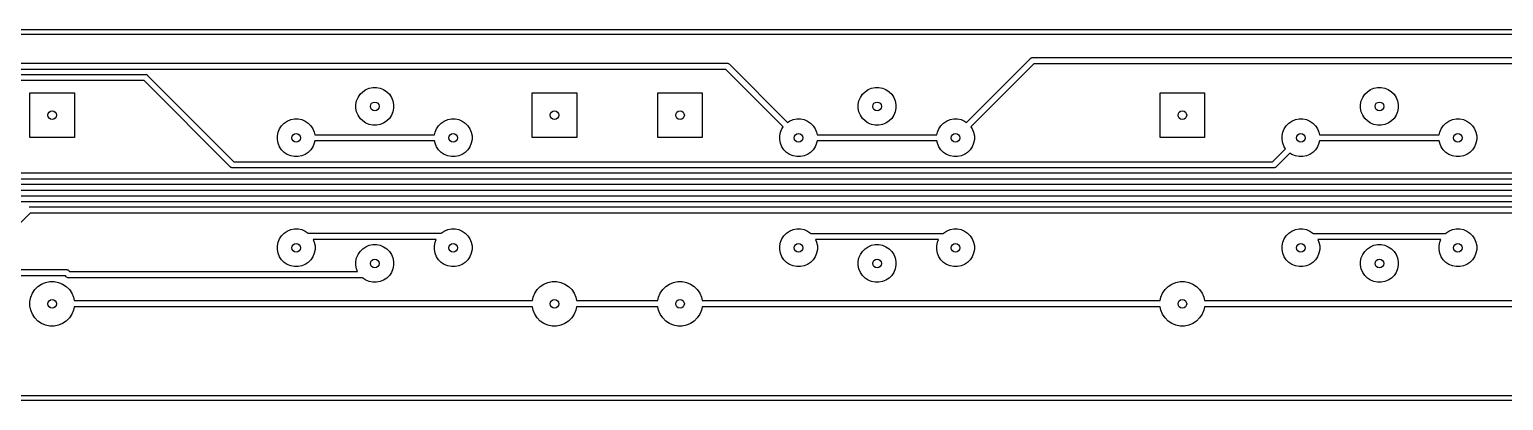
# Model space of a CAD drawing. Extents: x 17 to 176, y -177 to -9.
# Drawn here: x 62.1 to 121.7, y -176.6 to -161.6 of the extents above; entities that cross this region are included whole.
import ezdxf

# ---------------------------------------------------------------- set-up
doc = ezdxf.new("R2010")
doc.units = 0
doc.layers.add('BLACK', color=7, linetype='CONTINUOUS')

msp = doc.modelspace()

# ---------------------------------------------------------------- linework, layer by layer
at = {"layer": 'BLACK', "linetype": 'CONTINUOUS'}
for p, q in [((142.187, -161.834), (50.5992, -161.834)), ((50.6066, -161.635), (142.182, -161.635)), ((102.602, -162.782), (102.626, -162.775)), ((102.626, -162.775), (102.644, -162.773)), ((102.644, -162.773), (102.65, -162.772)), ((102.644, -162.773), (102.644, -162.773)), ((102.65, -162.772), (102.656, -162.773)), ((102.656, -162.773), (149.482, -162.773)), ((90.2472, -163.248), (44.0173, -163.248)), ((44.063, -162.998), (90.2929, -162.998)), ((92.5668, -165.568), (90.2472, -163.248)), ((90.2929, -162.998), (90.299, -162.997)), ((90.299, -162.997), (90.3051, -162.998)), ((90.3051, -162.998), (90.3051, -162.998)), ((90.3051, -162.998), (90.3235, -163)), ((90.3235, -163), (90.3471, -163.007)), ((90.3471, -163.007), (90.3688, -163.019)), ((90.3688, -163.019), (90.3878, -163.034)), ((90.3878, -163.034), (90.3917, -163.039)), ((90.3917, -163.039), (92.7436, -165.391)), ((99.9804, -165.391), (102.558, -162.814)), ((102.702, -163.023), (100.157, -165.568)), ((102.558, -162.814), (102.561, -162.809)), ((102.561, -162.809), (102.566, -162.805)), ((102.566, -162.805), (102.581, -162.793)), ((102.566, -162.805), (102.566, -162.805)), ((102.581, -162.793), (102.602, -162.782)), ((149.527, -163.023), (102.702, -163.023)), ((66.7108, -163.698), (43.8276, -163.698)), ((43.8733, -163.448), (66.7565, -163.448)), ((70.1995, -167.187), (66.7108, -163.698)), ((66.7565, -163.448), (66.7626, -163.448)), ((66.7626, -163.448), (66.7687, -163.448)), ((66.7687, -163.448), (66.7687, -163.448)), ((66.7687, -163.448), (66.7871, -163.45)), ((66.7871, -163.45), (66.8107, -163.457)), ((66.8107, -163.457), (66.8324, -163.469)), ((66.8324, -163.469), (66.8514, -163.485)), ((66.8514, -163.485), (66.8553, -163.489)), ((66.8553, -163.489), (70.344, -166.978)), ((62.092, -166), (62.092, -164.2)), ((62.092, -164.2), (63.892, -164.2)), ((63.892, -164.2), (63.892, -166)), ((75.28, -164.666), (75.3093, -164.519)), ((75.3093, -164.519), (75.3667, -164.38)), ((75.3667, -164.38), (75.4501, -164.255)), ((75.4501, -164.255), (75.5563, -164.149)), ((75.5563, -164.149), (75.6811, -164.066)), ((75.6811, -164.066), (75.8197, -164.008)), ((75.8197, -164.008), (75.9669, -163.979)), ((75.9669, -163.979), (76.117, -163.979)), ((76.117, -163.979), (76.2643, -164.008)), ((76.2643, -164.008), (76.4029, -164.066)), ((76.4029, -164.066), (76.5277, -164.149)), ((76.5277, -164.149), (76.6339, -164.255)), ((76.6339, -164.255), (76.7173, -164.38)), ((76.7173, -164.38), (76.7747, -164.519)), ((76.7747, -164.519), (76.804, -164.666)), ((82.412, -166), (82.412, -164.2)), ((82.412, -164.2), (84.212, -164.2)), ((84.212, -164.2), (84.212, -166)), ((87.492, -166), (87.492, -164.2)), ((87.492, -164.2), (89.292, -164.2)), ((89.292, -164.2), (89.292, -166)), ((95.6, -164.666), (95.6293, -164.519)), ((95.6293, -164.519), (95.6867, -164.38)), ((95.6867, -164.38), (95.7701, -164.255)), ((95.7701, -164.255), (95.8763, -164.149)), ((95.8763, -164.149), (96.0011, -164.066)), ((96.0011, -164.066), (96.1397, -164.008)), ((96.1397, -164.008), (96.2869, -163.979)), ((96.2869, -163.979), (96.437, -163.979)), ((96.437, -163.979), (96.5843, -164.008)), ((96.5843, -164.008), (96.7229, -164.066)), ((96.7229, -164.066), (96.8477, -164.149)), ((96.8477, -164.149), (96.9539, -164.255)), ((96.9539, -164.255), (97.0373, -164.38)), ((97.0373, -164.38), (97.0947, -164.519)), ((97.0947, -164.519), (97.124, -164.666)), ((107.812, -166), (107.812, -164.2)), ((107.812, -164.2), (109.612, -164.2)), ((109.612, -164.2), (109.612, -166)), ((115.92, -164.666), (115.949, -164.519)), ((115.949, -164.519), (116.007, -164.38)), ((116.007, -164.38), (116.09, -164.255)), ((116.09, -164.255), (116.196, -164.149)), ((116.196, -164.149), (116.321, -164.066)), ((116.321, -164.066), (116.46, -164.008)), ((116.46, -164.008), (116.607, -163.979)), ((116.607, -163.979), (116.757, -163.979)), ((116.757, -163.979), (116.904, -164.008)), ((116.904, -164.008), (117.043, -164.066)), ((117.043, -164.066), (117.168, -164.149)), ((117.168, -164.149), (117.274, -164.255)), ((117.274, -164.255), (117.357, -164.38)), ((117.357, -164.38), (117.415, -164.519)), ((117.415, -164.519), (117.444, -164.666)), ((75.28, -164.816), (75.28, -164.666)), ((75.3093, -164.963), (75.28, -164.816)), ((75.3667, -165.102), (75.3093, -164.963)), ((75.4501, -165.227), (75.3667, -165.102)), ((76.7173, -165.102), (76.6339, -165.227)), ((76.7747, -164.963), (76.7173, -165.102)), ((76.804, -164.816), (76.7747, -164.963)), ((76.804, -164.666), (76.804, -164.816)), ((95.6, -164.816), (95.6, -164.666)), ((95.6293, -164.963), (95.6, -164.816)), ((95.6867, -165.102), (95.6293, -164.963)), ((95.7701, -165.227), (95.6867, -165.102)), ((97.0373, -165.102), (96.9539, -165.227)), ((97.0947, -164.963), (97.0373, -165.102)), ((97.124, -164.816), (97.0947, -164.963)), ((97.124, -164.666), (97.124, -164.816)), ((115.92, -164.816), (115.92, -164.666)), ((115.949, -164.963), (115.92, -164.816)), ((116.007, -165.102), (115.949, -164.963)), ((116.09, -165.227), (116.007, -165.102)), ((117.357, -165.102), (117.274, -165.227)), ((117.415, -164.963), (117.357, -165.102)), ((117.444, -164.816), (117.415, -164.963)), ((117.444, -164.666), (117.444, -164.816)), ((72.1343, -165.789), (72.1917, -165.65)), ((72.1917, -165.65), (72.2751, -165.525)), ((72.2751, -165.525), (72.3813, -165.419)), ((72.3813, -165.419), (72.5061, -165.336)), ((72.5061, -165.336), (72.6447, -165.278)), ((72.6447, -165.278), (72.7919, -165.249)), ((72.7919, -165.249), (72.942, -165.249)), ((72.942, -165.249), (73.0893, -165.278)), ((73.0893, -165.278), (73.2279, -165.336)), ((73.2279, -165.336), (73.3527, -165.419)), ((73.3527, -165.419), (73.4589, -165.525)), ((73.4589, -165.525), (73.5423, -165.65)), ((73.5423, -165.65), (73.5997, -165.789)), ((75.5563, -165.333), (75.4501, -165.227)), ((75.6811, -165.416), (75.5563, -165.333)), ((75.8197, -165.474), (75.6811, -165.416)), ((75.9669, -165.503), (75.8197, -165.474)), ((76.117, -165.503), (75.9669, -165.503)), ((76.2643, -165.474), (76.117, -165.503)), ((76.4029, -165.416), (76.2643, -165.474)), ((76.5277, -165.333), (76.4029, -165.416)), ((76.6339, -165.227), (76.5277, -165.333)), ((78.4843, -165.789), (78.5417, -165.65)), ((78.5417, -165.65), (78.6251, -165.525)), ((78.6251, -165.525), (78.7313, -165.419)), ((78.7313, -165.419), (78.8561, -165.336)), ((78.8561, -165.336), (78.9947, -165.278)), ((78.9947, -165.278), (79.1419, -165.249)), ((79.1419, -165.249), (79.2921, -165.249)), ((79.2921, -165.249), (79.4393, -165.278)), ((79.4393, -165.278), (79.5779, -165.336)), ((79.5779, -165.336), (79.7027, -165.419)), ((79.7027, -165.419), (79.8089, -165.525)), ((79.8089, -165.525), (79.8923, -165.65)), ((79.8923, -165.65), (79.9497, -165.789)), ((92.4543, -165.789), (92.5117, -165.65)), ((92.5117, -165.65), (92.5668, -165.568)), ((92.7436, -165.391), (92.8261, -165.336)), ((92.8261, -165.336), (92.9647, -165.278)), ((92.9647, -165.278), (93.1119, -165.249)), ((93.1119, -165.249), (93.2621, -165.249)), ((93.2621, -165.249), (93.4093, -165.278)), ((93.4093, -165.278), (93.5479, -165.336)), ((93.5479, -165.336), (93.6727, -165.419)), ((93.6727, -165.419), (93.7789, -165.525)), ((93.7789, -165.525), (93.8623, -165.65)), ((93.8623, -165.65), (93.9197, -165.789)), ((95.8763, -165.333), (95.7701, -165.227)), ((96.0011, -165.416), (95.8763, -165.333)), ((96.1397, -165.474), (96.0011, -165.416)), ((96.2869, -165.503), (96.1397, -165.474)), ((96.437, -165.503), (96.2869, -165.503)), ((96.5843, -165.474), (96.437, -165.503)), ((96.7229, -165.416), (96.5843, -165.474)), ((96.8477, -165.333), (96.7229, -165.416)), ((96.9539, -165.227), (96.8477, -165.333)), ((98.8043, -165.789), (98.8617, -165.65)), ((98.8617, -165.65), (98.9451, -165.525)), ((98.9451, -165.525), (99.0513, -165.419)), ((99.0513, -165.419), (99.1761, -165.336)), ((99.1761, -165.336), (99.3147, -165.278)), ((99.3147, -165.278), (99.462, -165.249)), ((99.462, -165.249), (99.612, -165.249)), ((99.612, -165.249), (99.7593, -165.278)), ((99.7593, -165.278), (99.8979, -165.336)), ((99.8979, -165.336), (99.9804, -165.391)), ((100.157, -165.568), (100.212, -165.65)), ((100.212, -165.65), (100.27, -165.789)), ((112.774, -165.789), (112.832, -165.65)), ((112.832, -165.65), (112.915, -165.525)), ((112.915, -165.525), (113.021, -165.419)), ((113.021, -165.419), (113.146, -165.336)), ((113.146, -165.336), (113.285, -165.278)), ((113.285, -165.278), (113.432, -165.249)), ((113.432, -165.249), (113.582, -165.249)), ((113.582, -165.249), (113.729, -165.278)), ((113.729, -165.278), (113.868, -165.336)), ((113.868, -165.336), (113.993, -165.419)), ((113.993, -165.419), (114.099, -165.525)), ((114.099, -165.525), (114.182, -165.65)), ((114.182, -165.65), (114.24, -165.789)), ((116.196, -165.333), (116.09, -165.227)), ((116.321, -165.416), (116.196, -165.333)), ((116.46, -165.474), (116.321, -165.416)), ((116.607, -165.503), (116.46, -165.474)), ((116.757, -165.503), (116.607, -165.503)), ((116.904, -165.474), (116.757, -165.503)), ((117.043, -165.416), (116.904, -165.474)), ((117.168, -165.333), (117.043, -165.416)), ((117.274, -165.227), (117.168, -165.333)), ((119.124, -165.789), (119.182, -165.65)), ((119.182, -165.65), (119.265, -165.525)), ((119.265, -165.525), (119.371, -165.419)), ((119.371, -165.419), (119.496, -165.336)), ((119.496, -165.336), (119.635, -165.278)), ((119.635, -165.278), (119.782, -165.249)), ((119.782, -165.249), (119.932, -165.249)), ((119.932, -165.249), (120.079, -165.278)), ((120.079, -165.278), (120.218, -165.336)), ((120.218, -165.336), (120.343, -165.419)), ((120.343, -165.419), (120.449, -165.525)), ((120.449, -165.525), (120.532, -165.65)), ((120.532, -165.65), (120.59, -165.789)), ((63.892, -166), (62.092, -166)), ((72.105, -165.936), (72.1343, -165.789)), ((72.105, -166.086), (72.105, -165.936)), ((72.1343, -166.233), (72.105, -166.086)), ((72.1917, -166.372), (72.1343, -166.233)), ((73.5997, -166.233), (73.5423, -166.372)), ((73.5997, -165.789), (73.6191, -165.886)), ((73.6191, -166.136), (73.5997, -166.233)), ((73.6191, -165.886), (78.4649, -165.886)), ((78.4649, -166.136), (73.6191, -166.136)), ((78.4649, -165.886), (78.4843, -165.789)), ((78.4843, -166.233), (78.4649, -166.136)), ((78.5417, -166.372), (78.4843, -166.233)), ((79.9497, -166.233), (79.8923, -166.372)), ((79.9497, -165.789), (79.979, -165.936)), ((79.979, -166.086), (79.9497, -166.233)), ((79.979, -165.936), (79.979, -166.086)), ((84.212, -166), (82.412, -166)), ((89.292, -166), (87.492, -166)), ((92.425, -165.936), (92.4543, -165.789)), ((92.425, -166.086), (92.425, -165.936)), ((92.4543, -166.233), (92.425, -166.086)), ((92.5117, -166.372), (92.4543, -166.233)), ((93.9197, -166.233), (93.8623, -166.372)), ((93.9197, -165.789), (93.9391, -165.886)), ((93.9391, -166.136), (93.9197, -166.233)), ((93.9391, -165.886), (98.7849, -165.886)), ((98.7849, -166.136), (93.9391, -166.136)), ((98.7849, -165.886), (98.8043, -165.789)), ((98.8043, -166.233), (98.7849, -166.136)), ((98.8617, -166.372), (98.8043, -166.233)), ((100.27, -166.233), (100.212, -166.372)), ((100.27, -165.789), (100.299, -165.936)), ((100.299, -166.086), (100.27, -166.233)), ((100.299, -165.936), (100.299, -166.086)), ((109.612, -166), (107.812, -166)), ((112.745, -165.936), (112.774, -165.789)), ((112.745, -166.086), (112.745, -165.936)), ((112.774, -166.233), (112.745, -166.086)), ((112.832, -166.372), (112.774, -166.233)), ((114.24, -166.233), (114.182, -166.372)), ((114.24, -165.789), (114.259, -165.886)), ((114.259, -166.136), (114.24, -166.233)), ((114.259, -165.886), (119.105, -165.886)), ((119.105, -166.136), (114.259, -166.136)), ((119.105, -165.886), (119.124, -165.789)), ((119.124, -166.233), (119.105, -166.136)), ((119.182, -166.372), (119.124, -166.233)), ((120.59, -166.233), (120.532, -166.372)), ((120.59, -165.789), (120.619, -165.936)), ((120.619, -166.086), (120.59, -166.233)), ((120.619, -165.936), (120.619, -166.086)), ((72.2751, -166.497), (72.1917, -166.372)), ((72.3813, -166.603), (72.2751, -166.497)), ((72.5061, -166.686), (72.3813, -166.603)), ((72.6447, -166.744), (72.5061, -166.686)), ((72.7919, -166.773), (72.6447, -166.744)), ((72.942, -166.773), (72.7919, -166.773)), ((73.0893, -166.744), (72.942, -166.773)), ((73.2279, -166.686), (73.0893, -166.744)), ((73.3527, -166.603), (73.2279, -166.686)), ((73.4589, -166.497), (73.3527, -166.603)), ((73.5423, -166.372), (73.4589, -166.497)), ((78.6251, -166.497), (78.5417, -166.372)), ((78.7313, -166.603), (78.6251, -166.497)), ((78.8561, -166.686), (78.7313, -166.603)), ((78.9947, -166.744), (78.8561, -166.686)), ((79.1419, -166.773), (78.9947, -166.744)), ((79.2921, -166.773), (79.1419, -166.773)), ((79.4393, -166.744), (79.2921, -166.773)), ((79.5779, -166.686), (79.4393, -166.744)), ((79.7027, -166.603), (79.5779, -166.686)), ((79.8089, -166.497), (79.7027, -166.603)), ((79.8923, -166.372), (79.8089, -166.497)), ((92.5951, -166.497), (92.5117, -166.372)), ((92.7013, -166.603), (92.5951, -166.497)), ((92.8261, -166.686), (92.7013, -166.603)), ((92.9647, -166.744), (92.8261, -166.686)), ((93.1119, -166.773), (92.9647, -166.744)), ((93.2621, -166.773), (93.1119, -166.773)), ((93.4093, -166.744), (93.2621, -166.773)), ((93.5479, -166.686), (93.4093, -166.744)), ((93.6727, -166.603), (93.5479, -166.686)), ((93.7789, -166.497), (93.6727, -166.603)), ((93.8623, -166.372), (93.7789, -166.497)), ((98.9451, -166.497), (98.8617, -166.372)), ((99.0513, -166.603), (98.9451, -166.497)), ((99.1761, -166.686), (99.0513, -166.603)), ((99.3147, -166.744), (99.1761, -166.686)), ((99.462, -166.773), (99.3147, -166.744)), ((99.612, -166.773), (99.462, -166.773)), ((99.7593, -166.744), (99.612, -166.773)), ((99.8979, -166.686), (99.7593, -166.744)), ((100.023, -166.603), (99.8979, -166.686)), ((100.129, -166.497), (100.023, -166.603)), ((100.212, -166.372), (100.129, -166.497)), ((112.363, -166.978), (112.887, -166.454)), ((113.064, -166.631), (112.508, -167.187)), ((112.887, -166.454), (112.832, -166.372)), ((113.146, -166.686), (113.064, -166.631)), ((113.285, -166.744), (113.146, -166.686)), ((113.432, -166.773), (113.285, -166.744)), ((113.582, -166.773), (113.432, -166.773)), ((113.729, -166.744), (113.582, -166.773)), ((113.868, -166.686), (113.729, -166.744)), ((113.993, -166.603), (113.868, -166.686)), ((114.099, -166.497), (113.993, -166.603)), ((114.182, -166.372), (114.099, -166.497)), ((119.265, -166.497), (119.182, -166.372)), ((119.371, -166.603), (119.265, -166.497)), ((119.496, -166.686), (119.371, -166.603)), ((119.635, -166.744), (119.496, -166.686)), ((119.782, -166.773), (119.635, -166.744)), ((119.932, -166.773), (119.782, -166.773)), ((120.079, -166.744), (119.932, -166.773)), ((120.218, -166.686), (120.079, -166.744)), ((120.343, -166.603), (120.218, -166.686)), ((120.449, -166.497), (120.343, -166.603)), ((120.532, -166.372), (120.449, -166.497)), ((60.4912, -167.428), (122.823, -167.428)), ((70.2034, -167.192), (70.1995, -167.187)), ((70.2081, -167.196), (70.2034, -167.192)), ((70.2224, -167.207), (70.2081, -167.196)), ((70.2081, -167.196), (70.2081, -167.196)), ((70.2441, -167.219), (70.2224, -167.207)), ((70.2677, -167.226), (70.2441, -167.219)), ((70.2861, -167.228), (70.2677, -167.226)), ((70.2922, -167.229), (70.2861, -167.228)), ((70.2861, -167.228), (70.2861, -167.228)), ((70.2983, -167.228), (70.2922, -167.229)), ((112.409, -167.228), (70.2983, -167.228)), ((70.344, -166.978), (112.363, -166.978)), ((112.415, -167.229), (112.409, -167.228)), ((112.421, -167.228), (112.415, -167.229)), ((112.44, -167.226), (112.421, -167.228)), ((112.421, -167.228), (112.421, -167.228)), ((112.463, -167.219), (112.44, -167.226)), ((112.485, -167.207), (112.463, -167.219)), ((112.504, -167.192), (112.485, -167.207)), ((112.508, -167.187), (112.504, -167.192)), ((131.819, -168.138), (51.7626, -168.138)), ((51.8083, -167.888), (131.773, -167.888)), ((122.869, -167.678), (60.4455, -167.678)), ((148.025, -168.606), (47.7649, -168.606)), ((47.8106, -168.356), (147.979, -168.356)), ((62.1082, -169.056), (58.3989, -172.766)), ((62.0625, -168.806), (151.452, -168.806)), ((151.497, -169.056), (62.1082, -169.056)), ((72.2751, -169.97), (72.3813, -169.864)), ((72.3813, -169.864), (72.5061, -169.781)), ((72.5061, -169.781), (72.6447, -169.723)), ((72.6447, -169.723), (72.7919, -169.694)), ((72.7919, -169.694), (72.942, -169.694)), ((72.942, -169.694), (73.0893, -169.723)), ((73.0893, -169.723), (73.2279, -169.781)), ((73.2279, -169.781), (73.3527, -169.864)), ((73.3527, -169.864), (73.3583, -169.87)), ((73.3583, -169.87), (78.7257, -169.87)), ((78.7257, -169.87), (78.7313, -169.864)), ((78.7313, -169.864), (78.8561, -169.781)), ((78.8561, -169.781), (78.9947, -169.723)), ((78.9947, -169.723), (79.1419, -169.694)), ((79.1419, -169.694), (79.2921, -169.694)), ((79.2921, -169.694), (79.4393, -169.723)), ((79.4393, -169.723), (79.5779, -169.781)), ((79.5779, -169.781), (79.7027, -169.864)), ((79.7027, -169.864), (79.8089, -169.97)), ((92.5951, -169.97), (92.7013, -169.864)), ((92.7013, -169.864), (92.8261, -169.781)), ((92.8261, -169.781), (92.9647, -169.723)), ((92.9647, -169.723), (93.1119, -169.694)), ((93.1119, -169.694), (93.2621, -169.694)), ((93.2621, -169.694), (93.4093, -169.723)), ((93.4093, -169.723), (93.5479, -169.781)), ((93.5479, -169.781), (93.6727, -169.864)), ((93.6727, -169.864), (93.6822, -169.874)), ((93.6822, -169.874), (99.0418, -169.874)), ((99.0418, -169.874), (99.0513, -169.864)), ((99.0513, -169.864), (99.1761, -169.781)), ((99.1761, -169.781), (99.3147, -169.723)), ((99.3147, -169.723), (99.462, -169.694)), ((99.462, -169.694), (99.612, -169.694)), ((99.612, -169.694), (99.7593, -169.723)), ((99.7593, -169.723), (99.8979, -169.781)), ((99.8979, -169.781), (100.023, -169.864)), ((100.023, -169.864), (100.129, -169.97)), ((112.915, -169.97), (113.021, -169.864)), ((113.021, -169.864), (113.146, -169.781)), ((113.146, -169.781), (113.285, -169.723)), ((113.285, -169.723), (113.432, -169.694)), ((113.432, -169.694), (113.582, -169.694)), ((113.582, -169.694), (113.729, -169.723)), ((113.729, -169.723), (113.868, -169.781)), ((113.868, -169.781), (113.993, -169.864)), ((113.993, -169.864), (114.002, -169.874)), ((114.002, -169.874), (119.362, -169.874)), ((119.362, -169.874), (119.371, -169.864)), ((119.371, -169.864), (119.496, -169.781)), ((119.496, -169.781), (119.635, -169.723)), ((119.635, -169.723), (119.782, -169.694)), ((119.782, -169.694), (119.932, -169.694)), ((119.932, -169.694), (120.079, -169.723)), ((120.079, -169.723), (120.218, -169.781)), ((120.218, -169.781), (120.343, -169.864)), ((120.343, -169.864), (120.449, -169.97)), ((72.105, -170.381), (72.1343, -170.234)), ((72.105, -170.531), (72.105, -170.381)), ((72.1343, -170.678), (72.105, -170.531)), ((72.1343, -170.234), (72.1917, -170.095)), ((72.1917, -170.095), (72.2751, -169.97)), ((78.5315, -170.12), (73.5525, -170.12)), ((73.5525, -170.12), (73.5997, -170.234)), ((73.5997, -170.234), (73.629, -170.381)), ((73.629, -170.531), (73.5997, -170.678)), ((73.629, -170.381), (73.629, -170.531)), ((75.4501, -170.605), (75.5563, -170.499)), ((75.5563, -170.499), (75.6811, -170.416)), ((75.6811, -170.416), (75.8197, -170.358)), ((75.8197, -170.358), (75.9669, -170.329)), ((75.9669, -170.329), (76.117, -170.329)), ((76.117, -170.329), (76.2643, -170.358)), ((76.2643, -170.358), (76.4029, -170.416)), ((76.4029, -170.416), (76.5277, -170.499)), ((76.5277, -170.499), (76.6339, -170.605)), ((78.455, -170.381), (78.4843, -170.234)), ((78.455, -170.531), (78.455, -170.381)), ((78.4843, -170.678), (78.455, -170.531)), ((78.4843, -170.234), (78.5315, -170.12)), ((79.8089, -169.97), (79.8923, -170.095)), ((79.8923, -170.095), (79.9497, -170.234)), ((79.9497, -170.234), (79.979, -170.381)), ((79.979, -170.531), (79.9497, -170.678)), ((79.979, -170.381), (79.979, -170.531)), ((92.425, -170.381), (92.4543, -170.234)), ((92.425, -170.531), (92.425, -170.381)), ((92.4543, -170.678), (92.425, -170.531)), ((92.4543, -170.234), (92.5117, -170.095)), ((92.5117, -170.095), (92.5951, -169.97)), ((98.8499, -170.124), (93.8741, -170.124)), ((93.8741, -170.124), (93.9197, -170.234)), ((93.9197, -170.234), (93.949, -170.381)), ((93.949, -170.531), (93.9197, -170.678)), ((93.949, -170.381), (93.949, -170.531)), ((95.7701, -170.605), (95.8763, -170.499)), ((95.8763, -170.499), (96.0011, -170.416)), ((96.0011, -170.416), (96.1397, -170.358)), ((96.1397, -170.358), (96.2869, -170.329)), ((96.2869, -170.329), (96.437, -170.329)), ((96.437, -170.329), (96.5843, -170.358)), ((96.5843, -170.358), (96.7229, -170.416)), ((96.7229, -170.416), (96.8477, -170.499)), ((96.8477, -170.499), (96.9539, -170.605)), ((98.775, -170.381), (98.8043, -170.234)), ((98.775, -170.531), (98.775, -170.381)), ((98.8043, -170.678), (98.775, -170.531)), ((98.8043, -170.234), (98.8499, -170.124)), ((100.129, -169.97), (100.212, -170.095)), ((100.212, -170.095), (100.27, -170.234)), ((100.27, -170.234), (100.299, -170.381)), ((100.299, -170.531), (100.27, -170.678)), ((100.299, -170.381), (100.299, -170.531)), ((112.745, -170.381), (112.774, -170.234)), ((112.745, -170.531), (112.745, -170.381)), ((112.774, -170.678), (112.745, -170.531)), ((112.774, -170.234), (112.832, -170.095)), ((112.832, -170.095), (112.915, -169.97)), ((119.17, -170.124), (114.194, -170.124)), ((114.194, -170.124), (114.24, -170.234)), ((114.24, -170.234), (114.269, -170.381)), ((114.269, -170.531), (114.24, -170.678)), ((114.269, -170.381), (114.269, -170.531)), ((116.09, -170.605), (116.196, -170.499)), ((116.196, -170.499), (116.321, -170.416)), ((116.321, -170.416), (116.46, -170.358)), ((116.46, -170.358), (116.607, -170.329)), ((116.607, -170.329), (116.757, -170.329)), ((116.757, -170.329), (116.904, -170.358)), ((116.904, -170.358), (117.043, -170.416)), ((117.043, -170.416), (117.168, -170.499)), ((117.168, -170.499), (117.274, -170.605)), ((119.095, -170.381), (119.124, -170.234)), ((119.095, -170.531), (119.095, -170.381)), ((119.124, -170.678), (119.095, -170.531)), ((119.124, -170.234), (119.17, -170.124)), ((120.449, -169.97), (120.532, -170.095)), ((120.532, -170.095), (120.59, -170.234)), ((120.59, -170.234), (120.619, -170.381)), ((120.619, -170.531), (120.59, -170.678)), ((120.619, -170.381), (120.619, -170.531)), ((72.1917, -170.817), (72.1343, -170.678)), ((72.2751, -170.942), (72.1917, -170.817)), ((72.3813, -171.048), (72.2751, -170.942)), ((72.5061, -171.131), (72.3813, -171.048)), ((73.3527, -171.048), (73.2279, -171.131)), ((73.4589, -170.942), (73.3527, -171.048)), ((73.5423, -170.817), (73.4589, -170.942)), ((73.5997, -170.678), (73.5423, -170.817)), ((75.28, -171.016), (75.3093, -170.869)), ((75.28, -171.166), (75.28, -171.016)), ((75.3093, -170.869), (75.3667, -170.73)), ((75.3667, -170.73), (75.4501, -170.605)), ((76.6339, -170.605), (76.7173, -170.73)), ((76.7173, -170.73), (76.7747, -170.869)), ((76.7747, -170.869), (76.804, -171.016)), ((76.804, -171.016), (76.804, -171.166)), ((78.5417, -170.817), (78.4843, -170.678)), ((78.6251, -170.942), (78.5417, -170.817)), ((78.7313, -171.048), (78.6251, -170.942)), ((78.8561, -171.131), (78.7313, -171.048)), ((79.7027, -171.048), (79.5779, -171.131)), ((79.8089, -170.942), (79.7027, -171.048)), ((79.8923, -170.817), (79.8089, -170.942)), ((79.9497, -170.678), (79.8923, -170.817)), ((92.5117, -170.817), (92.4543, -170.678)), ((92.5951, -170.942), (92.5117, -170.817)), ((92.7013, -171.048), (92.5951, -170.942)), ((92.8261, -171.131), (92.7013, -171.048)), ((93.6727, -171.048), (93.5479, -171.131)), ((93.7789, -170.942), (93.6727, -171.048)), ((93.8623, -170.817), (93.7789, -170.942)), ((93.9197, -170.678), (93.8623, -170.817)), ((95.6, -171.016), (95.6293, -170.869)), ((95.6, -171.166), (95.6, -171.016)), ((95.6293, -170.869), (95.6867, -170.73)), ((95.6867, -170.73), (95.7701, -170.605)), ((96.9539, -170.605), (97.0373, -170.73)), ((97.0373, -170.73), (97.0947, -170.869)), ((97.0947, -170.869), (97.124, -171.016)), ((97.124, -171.016), (97.124, -171.166)), ((98.8617, -170.817), (98.8043, -170.678)), ((98.9451, -170.942), (98.8617, -170.817)), ((99.0513, -171.048), (98.9451, -170.942)), ((99.1761, -171.131), (99.0513, -171.048)), ((100.023, -171.048), (99.8979, -171.131)), ((100.129, -170.942), (100.023, -171.048)), ((100.212, -170.817), (100.129, -170.942)), ((100.27, -170.678), (100.212, -170.817)), ((112.832, -170.817), (112.774, -170.678)), ((112.915, -170.942), (112.832, -170.817)), ((113.021, -171.048), (112.915, -170.942)), ((113.146, -171.131), (113.021, -171.048)), ((113.993, -171.048), (113.868, -171.131)), ((114.099, -170.942), (113.993, -171.048)), ((114.182, -170.817), (114.099, -170.942)), ((114.24, -170.678), (114.182, -170.817)), ((115.92, -171.016), (115.949, -170.869)), ((115.92, -171.166), (115.92, -171.016)), ((115.949, -170.869), (116.007, -170.73)), ((116.007, -170.73), (116.09, -170.605)), ((117.274, -170.605), (117.357, -170.73)), ((117.357, -170.73), (117.415, -170.869)), ((117.415, -170.869), (117.444, -171.016)), ((117.444, -171.016), (117.444, -171.166)), ((119.182, -170.817), (119.124, -170.678)), ((119.265, -170.942), (119.182, -170.817)), ((119.371, -171.048), (119.265, -170.942)), ((119.496, -171.131), (119.371, -171.048)), ((120.343, -171.048), (120.218, -171.131)), ((120.449, -170.942), (120.343, -171.048)), ((120.532, -170.817), (120.449, -170.942)), ((120.59, -170.678), (120.532, -170.817)), ((61.2386, -171.342), (63.574, -171.342)), ((63.5283, -171.592), (61.2843, -171.592)), ((63.5637, -171.627), (63.5283, -171.592)), ((63.5676, -171.632), (63.5637, -171.627)), ((63.5866, -171.648), (63.5676, -171.632)), ((63.574, -171.342), (63.5801, -171.341)), ((63.5801, -171.341), (63.5862, -171.342)), ((63.5862, -171.342), (63.5862, -171.342)), ((63.5862, -171.342), (63.6046, -171.344)), ((63.6083, -171.659), (63.5866, -171.648)), ((63.6046, -171.344), (63.6282, -171.351)), ((63.6319, -171.667), (63.6083, -171.659)), ((63.6282, -171.351), (63.6499, -171.363)), ((63.6503, -171.668), (63.6319, -171.667)), ((63.6499, -171.363), (63.6689, -171.378)), ((63.6564, -171.669), (63.6503, -171.668)), ((63.6503, -171.668), (63.6503, -171.668)), ((63.6625, -171.668), (63.6564, -171.669)), ((75.5418, -171.668), (63.6625, -171.668)), ((63.6689, -171.378), (63.6728, -171.383)), ((63.6728, -171.383), (63.7082, -171.418)), ((63.7082, -171.418), (75.3528, -171.418)), ((72.6447, -171.189), (72.5061, -171.131)), ((72.7919, -171.218), (72.6447, -171.189)), ((72.942, -171.218), (72.7919, -171.218)), ((73.0893, -171.189), (72.942, -171.218)), ((73.2279, -171.131), (73.0893, -171.189)), ((75.3093, -171.313), (75.28, -171.166)), ((75.3528, -171.418), (75.3093, -171.313)), ((75.5563, -171.683), (75.5418, -171.668)), ((75.6811, -171.766), (75.5563, -171.683)), ((76.5277, -171.683), (76.4029, -171.766)), ((76.6339, -171.577), (76.5277, -171.683)), ((76.7173, -171.452), (76.6339, -171.577)), ((76.7747, -171.313), (76.7173, -171.452)), ((76.804, -171.166), (76.7747, -171.313)), ((78.9947, -171.189), (78.8561, -171.131)), ((79.1419, -171.218), (78.9947, -171.189)), ((79.2921, -171.218), (79.1419, -171.218)), ((79.4393, -171.189), (79.2921, -171.218)), ((79.5779, -171.131), (79.4393, -171.189)), ((92.9647, -171.189), (92.8261, -171.131)), ((93.1119, -171.218), (92.9647, -171.189)), ((93.2621, -171.218), (93.1119, -171.218)), ((93.4093, -171.189), (93.2621, -171.218)), ((93.5479, -171.131), (93.4093, -171.189)), ((95.6293, -171.313), (95.6, -171.166)), ((95.6867, -171.452), (95.6293, -171.313)), ((95.7701, -171.577), (95.6867, -171.452)), ((95.8763, -171.683), (95.7701, -171.577)), ((96.0011, -171.766), (95.8763, -171.683)), ((96.8477, -171.683), (96.7229, -171.766)), ((96.9539, -171.577), (96.8477, -171.683)), ((97.0373, -171.452), (96.9539, -171.577)), ((97.0947, -171.313), (97.0373, -171.452)), ((97.124, -171.166), (97.0947, -171.313)), ((99.3147, -171.189), (99.1761, -171.131)), ((99.462, -171.218), (99.3147, -171.189)), ((99.612, -171.218), (99.462, -171.218)), ((99.7593, -171.189), (99.612, -171.218)), ((99.8979, -171.131), (99.7593, -171.189)), ((113.285, -171.189), (113.146, -171.131)), ((113.432, -171.218), (113.285, -171.189)), ((113.582, -171.218), (113.432, -171.218)), ((113.729, -171.189), (113.582, -171.218)), ((113.868, -171.131), (113.729, -171.189)), ((115.949, -171.313), (115.92, -171.166)), ((116.007, -171.452), (115.949, -171.313)), ((116.09, -171.577), (116.007, -171.452)), ((116.196, -171.683), (116.09, -171.577)), ((116.321, -171.766), (116.196, -171.683)), ((117.168, -171.683), (117.043, -171.766)), ((117.274, -171.577), (117.168, -171.683)), ((117.357, -171.452), (117.274, -171.577)), ((117.415, -171.313), (117.357, -171.452)), ((117.444, -171.166), (117.415, -171.313)), ((119.635, -171.189), (119.496, -171.131)), ((119.782, -171.218), (119.635, -171.189)), ((119.932, -171.218), (119.782, -171.218)), ((120.079, -171.189), (119.932, -171.218)), ((120.218, -171.131), (120.079, -171.189)), ((62.1266, -172.457), (62.1944, -172.294)), ((62.1944, -172.294), (62.2929, -172.146)), ((62.2929, -172.146), (62.4183, -172.021)), ((62.4183, -172.021), (62.5657, -171.922)), ((62.5657, -171.922), (62.7295, -171.855)), ((62.7295, -171.855), (62.9034, -171.82)), ((62.9034, -171.82), (63.0806, -171.82)), ((63.0806, -171.82), (63.2545, -171.855)), ((63.2545, -171.855), (63.4183, -171.922)), ((63.4183, -171.922), (63.5657, -172.021)), ((63.5657, -172.021), (63.6911, -172.146)), ((63.6911, -172.146), (63.7896, -172.294)), ((63.7896, -172.294), (63.8574, -172.457)), ((75.8197, -171.824), (75.6811, -171.766)), ((75.9669, -171.853), (75.8197, -171.824)), ((76.117, -171.853), (75.9669, -171.853)), ((76.2643, -171.824), (76.117, -171.853)), ((76.4029, -171.766), (76.2643, -171.824)), ((82.4466, -172.457), (82.5144, -172.294)), ((82.5144, -172.294), (82.6129, -172.146)), ((82.6129, -172.146), (82.7383, -172.021)), ((82.7383, -172.021), (82.8857, -171.922)), ((82.8857, -171.922), (83.0495, -171.855)), ((83.0495, -171.855), (83.2234, -171.82)), ((83.2234, -171.82), (83.4006, -171.82)), ((83.4006, -171.82), (83.5745, -171.855)), ((83.5745, -171.855), (83.7383, -171.922)), ((83.7383, -171.922), (83.8857, -172.021)), ((83.8857, -172.021), (84.0111, -172.146)), ((84.0111, -172.146), (84.1096, -172.294)), ((84.1096, -172.294), (84.1774, -172.457)), ((87.5266, -172.457), (87.5944, -172.294)), ((87.5944, -172.294), (87.6929, -172.146)), ((87.6929, -172.146), (87.8183, -172.021)), ((87.8183, -172.021), (87.9657, -171.922)), ((87.9657, -171.922), (88.1295, -171.855)), ((88.1295, -171.855), (88.3034, -171.82)), ((88.3034, -171.82), (88.4806, -171.82)), ((88.4806, -171.82), (88.6545, -171.855)), ((88.6545, -171.855), (88.8183, -171.922)), ((88.8183, -171.922), (88.9657, -172.021)), ((88.9657, -172.021), (89.0911, -172.146)), ((89.0911, -172.146), (89.1896, -172.294)), ((89.1896, -172.294), (89.2574, -172.457)), ((96.1397, -171.824), (96.0011, -171.766)), ((96.2869, -171.853), (96.1397, -171.824)), ((96.437, -171.853), (96.2869, -171.853)), ((96.5843, -171.824), (96.437, -171.853)), ((96.7229, -171.766), (96.5843, -171.824)), ((107.847, -172.457), (107.914, -172.294)), ((107.914, -172.294), (108.013, -172.146)), ((108.013, -172.146), (108.138, -172.021)), ((108.138, -172.021), (108.286, -171.922)), ((108.286, -171.922), (108.449, -171.855)), ((108.449, -171.855), (108.623, -171.82)), ((108.623, -171.82), (108.801, -171.82)), ((108.801, -171.82), (108.975, -171.855)), ((108.975, -171.855), (109.138, -171.922)), ((109.138, -171.922), (109.286, -172.021)), ((109.286, -172.021), (109.411, -172.146)), ((109.411, -172.146), (109.51, -172.294)), ((109.51, -172.294), (109.577, -172.457)), ((116.46, -171.824), (116.321, -171.766)), ((116.607, -171.853), (116.46, -171.824)), ((116.757, -171.853), (116.607, -171.853)), ((116.904, -171.824), (116.757, -171.853)), ((117.043, -171.766), (116.904, -171.824)), ((62.092, -172.631), (62.1266, -172.457)), ((62.092, -172.809), (62.092, -172.631)), ((62.1266, -172.983), (62.092, -172.809)), ((63.8574, -172.457), (63.8848, -172.595)), ((63.8848, -172.845), (63.8574, -172.983)), ((63.8848, -172.595), (82.4192, -172.595)), ((82.4192, -172.845), (63.8848, -172.845)), ((82.4192, -172.595), (82.4466, -172.457)), ((82.4466, -172.983), (82.4192, -172.845)), ((84.1774, -172.457), (84.2048, -172.595)), ((84.2048, -172.845), (84.1774, -172.983)), ((84.2048, -172.595), (87.4992, -172.595)), ((87.4992, -172.845), (84.2048, -172.845)), ((87.4992, -172.595), (87.5266, -172.457)), ((87.5266, -172.983), (87.4992, -172.845)), ((89.2574, -172.457), (89.2848, -172.595)), ((89.2848, -172.845), (89.2574, -172.983)), ((89.2848, -172.595), (107.819, -172.595)), ((107.819, -172.845), (89.2848, -172.845)), ((107.819, -172.595), (107.847, -172.457)), ((107.847, -172.983), (107.819, -172.845)), ((109.577, -172.457), (109.605, -172.595)), ((109.605, -172.845), (109.577, -172.983)), ((109.605, -172.595), (128.139, -172.595)), ((128.139, -172.845), (109.605, -172.845)), ((62.1944, -173.146), (62.1266, -172.983)), ((62.2929, -173.294), (62.1944, -173.146)), ((62.4183, -173.419), (62.2929, -173.294)), ((62.5657, -173.518), (62.4183, -173.419)), ((63.5657, -173.419), (63.4183, -173.518)), ((63.6911, -173.294), (63.5657, -173.419)), ((63.7896, -173.146), (63.6911, -173.294)), ((63.8574, -172.983), (63.7896, -173.146)), ((82.5144, -173.146), (82.4466, -172.983)), ((82.6129, -173.294), (82.5144, -173.146)), ((82.7383, -173.419), (82.6129, -173.294)), ((82.8857, -173.518), (82.7383, -173.419)), ((83.8857, -173.419), (83.7383, -173.518)), ((84.0111, -173.294), (83.8857, -173.419)), ((84.1096, -173.146), (84.0111, -173.294)), ((84.1774, -172.983), (84.1096, -173.146)), ((87.5944, -173.146), (87.5266, -172.983)), ((87.6929, -173.294), (87.5944, -173.146)), ((87.8183, -173.419), (87.6929, -173.294)), ((87.9657, -173.518), (87.8183, -173.419)), ((88.9657, -173.419), (88.8183, -173.518)), ((89.0911, -173.294), (88.9657, -173.419)), ((89.1896, -173.146), (89.0911, -173.294)), ((89.2574, -172.983), (89.1896, -173.146)), ((107.914, -173.146), (107.847, -172.983)), ((108.013, -173.294), (107.914, -173.146)), ((108.138, -173.419), (108.013, -173.294)), ((108.286, -173.518), (108.138, -173.419)), ((109.286, -173.419), (109.138, -173.518)), ((109.411, -173.294), (109.286, -173.419)), ((109.51, -173.146), (109.411, -173.294)), ((109.577, -172.983), (109.51, -173.146)), ((62.7295, -173.585), (62.5657, -173.518)), ((62.9034, -173.62), (62.7295, -173.585)), ((63.0806, -173.62), (62.9034, -173.62)), ((63.2545, -173.585), (63.0806, -173.62)), ((63.4183, -173.518), (63.2545, -173.585)), ((83.0495, -173.585), (82.8857, -173.518)), ((83.2234, -173.62), (83.0495, -173.585)), ((83.4006, -173.62), (83.2234, -173.62)), ((83.5745, -173.585), (83.4006, -173.62)), ((83.7383, -173.518), (83.5745, -173.585)), ((88.1295, -173.585), (87.9657, -173.518)), ((88.3034, -173.62), (88.1295, -173.585)), ((88.4806, -173.62), (88.3034, -173.62)), ((88.6545, -173.585), (88.4806, -173.62)), ((88.8183, -173.518), (88.6545, -173.585)), ((108.449, -173.585), (108.286, -173.518)), ((108.623, -173.62), (108.449, -173.585)), ((108.801, -173.62), (108.623, -173.62)), ((108.975, -173.585), (108.801, -173.62)), ((109.138, -173.518), (108.975, -173.585)), ((17.8166, -176.43), (174.972, -176.43)), ((174.979, -176.63), (17.8068, -176.63))]:
    msp.add_line(p, q, dxfattribs=at)
at = {"layer": 'BLACK'}
for centre in [(76.042, -164.741), (76.042, -164.741), (96.362, -164.741), (96.362, -164.741), (116.682, -164.741), (116.682, -164.741), (62.992, -165.1), (62.992, -165.1), (83.312, -165.1), (83.312, -165.1), (88.392, -165.1), (88.392, -165.1), (108.712, -165.1), (108.712, -165.1), (72.867, -166.011), (72.867, -166.011), (79.217, -166.011), (79.217, -166.011), (93.187, -166.011), (93.187, -166.011), (99.537, -166.011), (99.537, -166.011), (113.507, -166.011), (113.507, -166.011), (119.857, -166.011), (119.857, -166.011), (72.867, -170.456), (72.867, -170.456), (79.217, -170.456), (79.217, -170.456), (93.187, -170.456), (93.187, -170.456), (99.537, -170.456), (99.537, -170.456), (113.507, -170.456), (113.507, -170.456), (119.857, -170.456), (119.857, -170.456), (76.042, -171.091), (76.042, -171.091), (96.362, -171.091), (96.362, -171.091), (116.682, -171.091), (116.682, -171.091), (62.992, -172.72), (62.992, -172.72), (83.312, -172.72), (83.312, -172.72), (88.392, -172.72), (88.392, -172.72), (108.712, -172.72), (108.712, -172.72)]:
    msp.add_circle(centre, 0.175, dxfattribs=at)

doc.saveas('drawing.dxf')
